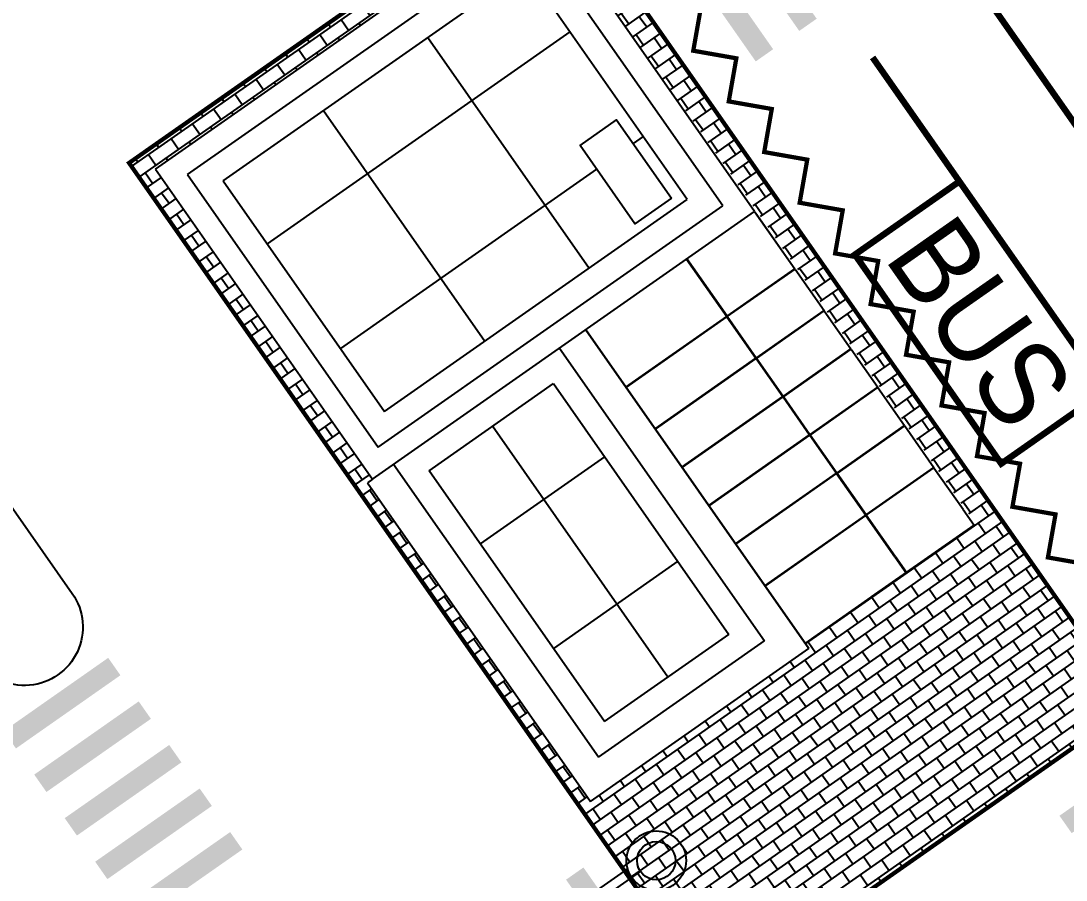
# Model space of a CAD drawing. Header units: millimetres. Extents: x 152904052 to 153933663, y 538271515 to 539240469.
# Drawn here: x 153335701 to 153360287, y 538635201 to 538655400 of the extents above; entities that cross this region are included whole.
import ezdxf
from ezdxf.enums import TextEntityAlignment as Align

# ---------------------------------------------------------------- set-up
doc = ezdxf.new("R2010")
doc.units = ezdxf.units.MM
doc.layers.add('SCHM', color=9, linetype='Continuous')
doc.styles.add('IIAC FONT', font='Gulim.ttf')

msp = doc.modelspace()

# ---------------------------------------------------------------- hatches: boundary and pattern name
at = {"layer": 'SCHM'}
h = msp.add_hatch(dxfattribs=at)
h.set_pattern_fill('AR-B816', color=256, scale=1.5, angle=35, style=0)
h.set_pattern_definition([(35, (153148155.48, 538533342.43), (-174.8261, 249.67754), []), (125, (153148155.48, 538533342.43), (-424.50364, 74.85145), [304.8, -304.8])])
h.paths.add_polyline_path([(153349099.9, 538637046.8), (153348755.7, 538637538.3), (153348526, 538637377.4), (153352010.4, 538632401), (153361840.3, 538639284), (153358355.8, 538644260.3), (153357902.8, 538643943.1), (153358160.9, 538643574.5), (153356567.6, 538642458.9), (153354149.9, 538640766), (153354235.9, 538640643.1)])
h.paths.add_polyline_path([(153343851.6, 538644542), (153343974.5, 538644628.1), (153343759.4, 538644935.2), (153343406.8, 538644688.3), (153348526, 538637377.4), (153348755.7, 538637538.3)])
h.paths.add_polyline_path([(153339084.8, 538651611.3), (153338732.1, 538651364.4), (153343406.8, 538644688.3), (153343759.4, 538644935.2)])
h.paths.add_polyline_path([(153348074.4, 538658943.6), (153347050.9, 538658226.9), (153347323.3, 538657837.8), (153347855.8, 538658210.6), (153348070.9, 538657903.5), (153348562, 538658247.3)])
h.paths.add_polyline_path([(153345084.9, 538656850.3), (153338941.3, 538652548.5), (153339213.7, 538652159.4), (153345357.4, 538656461.2)])
h.paths.add_polyline_path([(153353236.6, 538651571.2), (153352783.6, 538651254), (153352998.7, 538650946.9), (153353942.2, 538649599.4), (153354630.5, 538648616.4), (153355261.5, 538647715.3), (153355892.4, 538646814.2), (153356523.3, 538645913.2), (153357211.6, 538644930.2), (153357902.8, 538643943.1), (153358355.8, 538644260.3)])
h.paths.add_polyline_path([(153348562, 538658247.3), (153348070.9, 538657903.5), (153352783.6, 538651254), (153353236.6, 538651571.2)])
h = msp.add_hatch(dxfattribs=at)
h.set_pattern_fill('AR-B816', color=256, scale=1.5, angle=35, style=0)
h.set_pattern_definition([(35, (153148117.38, 538533315.75), (-174.8261, 249.67754), []), (125, (153148117.38, 538533315.75), (-424.50364, 74.85145), [304.8, -304.8])])
h.paths.add_polyline_path([(153338244.6, 538652060.7), (153338732.1, 538651364.4), (153339084.8, 538651611.3), (153338869.7, 538651918.5), (153339213.7, 538652159.4), (153338941.3, 538652548.5)])

# ---------------------------------------------------------------- linework, layer by layer
for p, q in [((153338869.7, 538651918.5), (153347855.8, 538658210.6)), ((153352960.6, 538650920.2), (153347855.8, 538658210.6)), ((153339621.8, 538651785.9), (153347723.2, 538657458.6)), ((153352208.5, 538651052.8), (153347723.2, 538657458.6)), ((153340457.4, 538651638.6), (153347575.8, 538656622.9)), ((153351372.9, 538651200.1), (153347575.8, 538656622.9)), ((153348614, 538655140.3), (153341495.6, 538650155.9)), ((153345274, 538655011.2), (153349071.1, 538649588.4)), ((153342816.5, 538653290.5), (153346613.6, 538647867.7)), ((153350334.7, 538652682.8), (153350101.3, 538652519.3)), ((153338869.7, 538651918.5), (153343974.5, 538644628.1)), ((153339621.8, 538651785.9), (153344107.1, 538645380.1)), ((153349241.2, 538651917.1), (153343216.3, 538647698.4)), ((153340457.4, 538651638.6), (153344254.5, 538646215.8)), ((153344107.1, 538645380.1), (153352208.5, 538651052.8)), ((153344254.5, 538646215.8), (153351372.9, 538651200.1)), ((153343974.5, 538644628.1), (153352960.6, 538650920.2)), ((153352960.6, 538650920.2), (153353904.1, 538649572.7)), ((153352989.3, 538650879.2), (153353904.1, 538649572.7)), ((153351359.2, 538649798.8), (153352302.7, 538648451.3)), ((153352310.9, 538648457.1), (153351367.4, 538649804.6)), ((153352310.9, 538648457.1), (153353904.1, 538649572.7)), ((153352316.6, 538648448.9), (153353909.9, 538649564.5)), ((153353909.9, 538649564.5), (153354592.4, 538648589.7)), ((153352999.2, 538647474.1), (153354592.4, 538648589.7)), ((153353004.9, 538647465.9), (153354598.2, 538648581.5)), ((153354598.2, 538648581.5), (153355223.4, 538647688.6)), ((153349931.3, 538646790.8), (153352302.7, 538648451.3)), ((153349937, 538646782.6), (153352308.4, 538648443.2)), ((153352308.4, 538648443.2), (153352991, 538647468.4)), ((153352999.2, 538647474.1), (153352316.6, 538648448.9)), ((153348987.7, 538648138.3), (153354235.9, 538640643.1)), ((153354235.9, 538640643.1), (153348987.7, 538648138.3)), ((153348373.4, 538647708.2), (153353191.4, 538640827.3)), ((153353630.1, 538646573), (153355223.4, 538647688.6)), ((153353635.9, 538646564.8), (153355229.1, 538647680.4)), ((153355229.1, 538647680.4), (153355854.3, 538646787.6)), ((153350619.5, 538645807.9), (153352991, 538647468.4)), ((153350625.3, 538645799.7), (153352996.7, 538647460.2)), ((153352996.7, 538647460.2), (153353621.9, 538646567.3)), ((153353630.1, 538646573), (153353004.9, 538647465.9)), ((153345301.6, 538644824.9), (153348226, 538646872.5)), ((153348226, 538646872.5), (153352355.8, 538640974.6)), ((153354261.1, 538645672), (153355854.3, 538646787.6)), ((153354266.8, 538645663.8), (153355860, 538646779.4)), ((153355860, 538646779.4), (153356485.2, 538645886.5)), ((153351250.5, 538644906.8), (153353621.9, 538646567.3)), ((153351256.2, 538644898.6), (153353627.7, 538646559.1)), ((153353627.7, 538646559.1), (153354252.9, 538645666.2)), ((153354261.1, 538645672), (153353635.9, 538646564.8)), ((153350922.2, 538639970.9), (153346792.5, 538645868.8)), ((153354892, 538644770.9), (153356485.2, 538645886.5)), ((153354897.7, 538644762.7), (153356491, 538645878.3)), ((153356491, 538645878.3), (153357173.5, 538644903.5)), ((153351881.4, 538644005.7), (153354252.9, 538645666.2)), ((153351887.1, 538643997.5), (153354258.6, 538645658)), ((153354258.6, 538645658), (153354883.8, 538644765.2)), ((153354892, 538644770.9), (153354266.8, 538645663.8)), ((153349430.5, 538645152.3), (153346506.1, 538643104.6)), ((153349284, 538638091.3), (153344466, 538644972.2)), ((153355580.3, 538643787.9), (153357173.5, 538644903.5)), ((153355586, 538643779.7), (153357179.3, 538644895.3)), ((153357179.3, 538644895.3), (153357861.8, 538643920.5)), ((153343974.5, 538644628.1), (153343851.6, 538644542)), ((153349431.4, 538638927), (153345301.6, 538644824.9)), ((153352512.3, 538643104.7), (153354883.8, 538644765.2)), ((153352518.1, 538643096.5), (153354889.5, 538644757)), ((153354889.5, 538644757), (153355572.1, 538643782.2)), ((153355580.3, 538643787.9), (153354897.7, 538644762.7)), ((153343851.6, 538644542), (153349099.9, 538637046.8)), ((153357867.6, 538643912.3), (153358122.8, 538643547.8)), ((153357867.6, 538643912.3), (153358122.8, 538643547.8)), ((153353200.6, 538642121.7), (153355572.1, 538643782.2)), ((153353206.4, 538642113.5), (153355577.8, 538643774)), ((153355577.8, 538643774), (153356260.4, 538642799.2)), ((153356268.6, 538642804.9), (153355586, 538643779.7)), ((153355710.4, 538641858.6), (153358122.8, 538643547.8)), ((153356529.5, 538642432.2), (153358122.8, 538643547.8)), ((153351151.3, 538642694.9), (153348226.9, 538640647.2)), ((153356266.1, 538642791), (153356521.4, 538642426.5)), ((153356529.5, 538642432.2), (153356274.3, 538642796.7)), ((153354149.9, 538640766), (153356521.4, 538642426.5)), ((153354149.9, 538640766), (153355702.2, 538641852.9)), ((153349431.4, 538638927), (153352355.8, 538640974.6)), ((153349284, 538638091.3), (153353191.4, 538640827.3)), ((153349099.9, 538637046.8), (153354235.9, 538640643.1))]:
    msp.add_line(p, q, dxfattribs=at)
for points, const_width in [([(153361840.7, 538639284.2), (153352010.8, 538632401.3), (153338245, 538652061), (153348074.8, 538658943.9)], 100), ([(153358760.7, 538644990.5), (153361218.1, 538646711.2), (153357776.7, 538651626.1), (153355319.2, 538649905.4)], 150)]:
    msp.add_lwpolyline(points, close=True, dxfattribs=dict(at, const_width=const_width))
at = {"layer": 'SCHM', "ltscale": 0.3, "const_width": 150}
for points in [[(153358192.7, 538656262.3), (153395417.8, 538603099.3)], [(153355735.3, 538654541.6), (153392960.4, 538601378.6)]]:
    msp.add_lwpolyline(points, dxfattribs=at)
at = {"layer": 'SCHM', "ltscale": 0.005, "const_width": 100}
msp.add_lwpolyline([(153360871.7, 538642607.4), (153359859, 538642786), (153360037.6, 538643798.7), (153359024.8, 538643977.3), (153359203.4, 538644990.1), (153358190.6, 538645168.7), (153358369.2, 538646181.4), (153357356.4, 538646360), (153357535, 538647372.8), (153356522.2, 538647551.4), (153356700.8, 538648564.1), (153355688, 538648742.7), (153355866.6, 538649755.5), (153354853.8, 538649934.1), (153355032.4, 538650946.8), (153354019.6, 538651125.4), (153354198.2, 538652138.2), (153353185.4, 538652316.8), (153353364, 538653329.5), (153352351.3, 538653508.1), (153352529.8, 538654520.9), (153351517.1, 538654699.5), (153351695.6, 538655712.2)], dxfattribs=at)
at = {"layer": 'SCHM'}
msp.add_lwpolyline([(153351004.6, 538651229.2), (153350144.5, 538650626.9), (153348854, 538652470), (153349714.1, 538653072.3)], close=True, dxfattribs=at)
at = {"layer": 'SCHM', "ltscale": 0.0008}
msp.add_lwpolyline([(153216152.1, 538568920.6, -1), (153218404.8, 538570497.9), (153220541.3, 538567446.6), (153331372.6, 538645051.5), (153329236, 538648102.8, -1), (153331488.7, 538649680.2), (153336909, 538641939.2, -1), (153334656.3, 538640361.8), (153332519.8, 538643413.2), (153221688.5, 538565808.3), (153223825.1, 538562756.9, -1), (153221572.4, 538561179.6)], format="xyb", close=True, dxfattribs=at)
at = {"layer": 'SCHM'}
msp.add_lwpolyline([(153298009.6, 538599075.5), (153349974.3, 538635461.7)], dxfattribs=at)
at = {"layer": 'SCHM', "ltscale": 5, "flags": 128}
msp.add_lwpolyline([(153298138.6, 538598891.2), (153350277.8, 538635399.4)], dxfattribs=at)
at = {"layer": 'SCHM'}
for radius in [700, 450]:
    msp.add_circle((153350646.4, 538635657.6), radius, dxfattribs=at)
for points in [[(153354419.4, 538655451.4), (153352698.7, 538657908.8), (153354009.8, 538655164.6), (153352289.1, 538657622.1)], [(153353395.5, 538654734.4), (153351674.7, 538657191.9), (153352985.9, 538654447.6), (153351265.2, 538656905.1)], [(153335584.4, 538638295.5), (153338041.9, 538640016.2), (153335297.6, 538638705), (153337755.1, 538640425.8)], [(153336301.4, 538637271.5), (153338758.8, 538638992.2), (153336014.6, 538637681.1), (153338472, 538639401.8)], [(153337018.3, 538636247.6), (153339475.8, 538637968.3), (153336731.6, 538636657.1), (153339189, 538638377.9)], [(153360417.7, 538636304.1), (153362875.1, 538638024.8), (153360130.9, 538636713.7), (153362588.3, 538638434.4)], [(153337735.3, 538635223.6), (153340192.8, 538636944.4), (153337448.5, 538635633.2), (153339906, 538637353.9)], [(153338452.3, 538634199.7), (153340909.7, 538635920.4), (153338165.5, 538634609.3), (153340623, 538636330)], [(153348524, 538635210.1), (153350244.8, 538632752.6), (153348933.6, 538635496.9), (153350654.3, 538633039.4)]]:
    msp.add_solid(points, dxfattribs=at)

# ---------------------------------------------------------------- texts
at = {"layer": 'SCHM', "style": 'IIAC FONT', "width": 0.95}
msp.add_text('BUS', height=2000, rotation=305, dxfattribs=at).set_placement((153358268.7, 538648308.3), align=Align.MIDDLE_CENTER)

doc.saveas('drawing.dxf')
